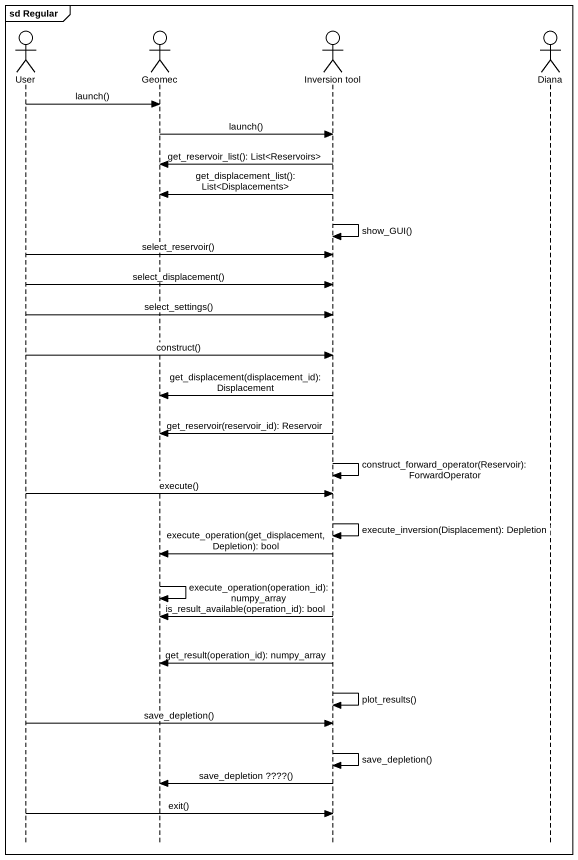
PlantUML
@startuml
mainframe sd Regular
hide footbox
actor User
actor Geomec
actor "Inversion tool" as Inversion_tool
actor Diana

User -> Geomec : launch()
Geomec -> Inversion_tool : launch()
Inversion_tool -> Geomec : get_reservoir_list(): List<Reservoirs>
Inversion_tool -> Geomec : get_displacement_list(): List<Displacements>
Inversion_tool -> Inversion_tool : show_GUI()
User -> Inversion_tool : select_reservoir()
User -> Inversion_tool : select_displacement()
User -> Inversion_tool : select_settings()
User -> Inversion_tool : construct()
Inversion_tool -> Geomec : get_displacement(displacement_id): Displacement
Inversion_tool -> Geomec : get_reservoir(reservoir_id): Reservoir
Inversion_tool -> Inversion_tool : construct_forward_operator(Reservoir): ForwardOperator
User -> Inversion_tool : execute()
Inversion_tool -> Inversion_tool : execute_inversion(Displacement): Depletion
Inversion_tool -> Geomec : execute_operation(get_displacement, Depletion): bool
Geomec -> Geomec : execute_operation(operation_id): numpy_array
Inversion_tool -> Geomec : is_result_available(operation_id): bool
Inversion_tool -> Geomec : get_result(operation_id): numpy_array
Inversion_tool -> Inversion_tool : plot_results()
User -> Inversion_tool : save_depletion()
Inversion_tool -> Inversion_tool : save_depletion()
Inversion_tool -> Geomec : save_depletion ????()
User -> Inversion_tool : exit()
@enduml
